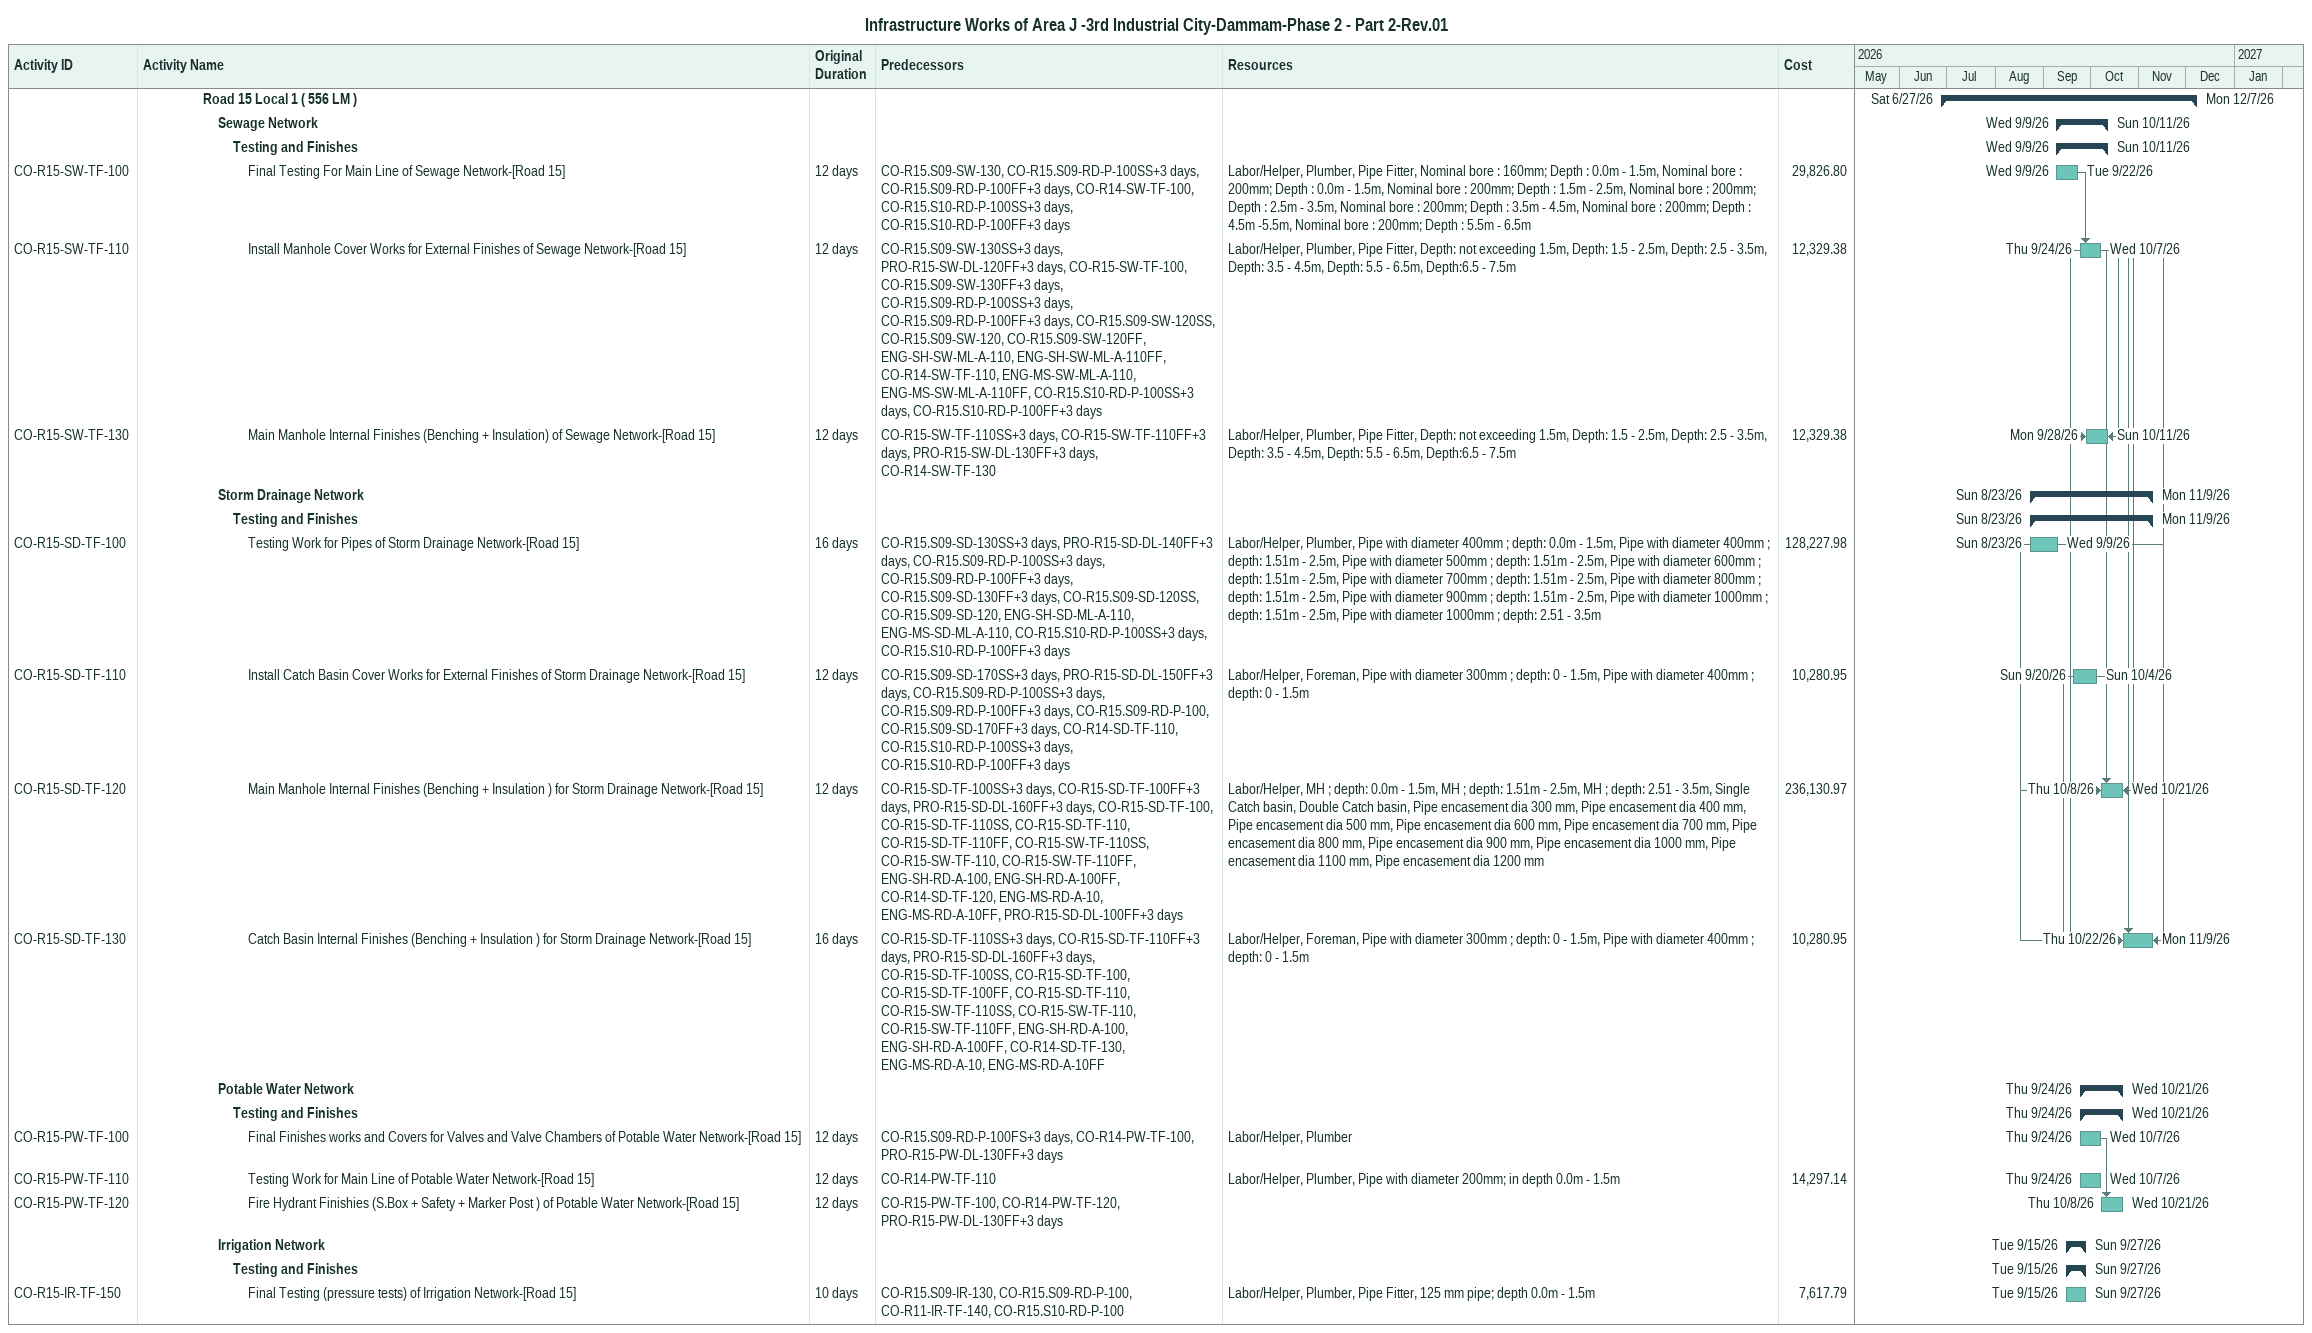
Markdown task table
Infrastructure Works of Area J -3rd Industrial City-Dammam-Phase 2 - Part 2-Rev.01

| ID | Level | Task | Original duration | Start | Finish | Predecessors | Resources | Cost |
|---|---|---|---|---|---|---|---|---|
|  | 5 | **Road 15 Local 1 ( 556 LM )** |  | 2026-06-27 | 2026-12-07 |  |  |  |
|  | 6 | **Sewage Network** |  | 2026-09-09 | 2026-10-11 |  |  |  |
|  | 7 | **Testing and Finishes** |  | 2026-09-09 | 2026-10-11 |  |  |  |
| CO-R15-SW-TF-100 | 8 | Final Testing For Main Line of Sewage Network-[Road 15] | 12d | 2026-09-09 | 2026-09-22 | CO-R15.S09-SW-130, CO-R15.S09-RD-P-100SS+3d, CO-R15.S09-RD-P-100FF+3d, CO-R14-SW-TF-100, CO-R15.S10-RD-P-100SS+3d, CO-R15.S10-RD-P-100FF+3d | Labor/Helper, Plumber, Pipe Fitter, Nominal bore : 160mm; Depth : 0.0m - 1.5m, Nominal bore : 200mm; Depth : 0.0m - 1.5m, Nominal bore : 200mm; Depth : 1.5m - 2.5m, Nominal bore : 200mm; Depth : 2.5m - 3.5m, Nominal bore : 200mm; Depth : 3.5m - 4.5m, Nominal bore : 200mm; Depth : 4.5m -5.5m, Nominal bore : 200mm; Depth : 5.5m - 6.5m | 29826.80 |
| CO-R15-SW-TF-110 | 8 | Install Manhole Cover Works for External Finishes of Sewage Network-[Road 15] | 12d | 2026-09-24 | 2026-10-07 | CO-R15.S09-SW-130SS+3d, PRO-R15-SW-DL-120FF+3d, CO-R15-SW-TF-100, CO-R15.S09-SW-130FF+3d, CO-R15.S09-RD-P-100SS+3d, CO-R15.S09-RD-P-100FF+3d, CO-R15.S09-SW-120SS, CO-R15.S09-SW-120, CO-R15.S09-SW-120FF, ENG-SH-SW-ML-A-110, ENG-SH-SW-ML-A-110FF, CO-R14-SW-TF-110, ENG-MS-SW-ML-A-110, ENG-MS-SW-ML-A-110FF, CO-R15.S10-RD-P-100SS+3d, CO-R15.S10-RD-P-100FF+3d | Labor/Helper, Plumber, Pipe Fitter, Depth: not exceeding 1.5m, Depth: 1.5 - 2.5m, Depth: 2.5 - 3.5m, Depth: 3.5 - 4.5m, Depth: 5.5 - 6.5m, Depth:6.5 - 7.5m | 12329.38 |
| CO-R15-SW-TF-130 | 8 | Main Manhole Internal Finishes (Benching + Insulation) of Sewage Network-[Road 15] | 12d | 2026-09-28 | 2026-10-11 | CO-R15-SW-TF-110SS+3d, CO-R15-SW-TF-110FF+3d, PRO-R15-SW-DL-130FF+3d, CO-R14-SW-TF-130 | Labor/Helper, Plumber, Pipe Fitter, Depth: not exceeding 1.5m, Depth: 1.5 - 2.5m, Depth: 2.5 - 3.5m, Depth: 3.5 - 4.5m, Depth: 5.5 - 6.5m, Depth:6.5 - 7.5m | 12329.38 |
|  | 6 | **Storm Drainage Network** |  | 2026-08-23 | 2026-11-09 |  |  |  |
|  | 7 | **Testing and Finishes** |  | 2026-08-23 | 2026-11-09 |  |  |  |
| CO-R15-SD-TF-100 | 8 | Testing Work for Pipes of Storm Drainage Network-[Road 15] | 16d | 2026-08-23 | 2026-09-09 | CO-R15.S09-SD-130SS+3d, PRO-R15-SD-DL-140FF+3d, CO-R15.S09-RD-P-100SS+3d, CO-R15.S09-RD-P-100FF+3d, CO-R15.S09-SD-130FF+3d, CO-R15.S09-SD-120SS, CO-R15.S09-SD-120, ENG-SH-SD-ML-A-110, ENG-MS-SD-ML-A-110, CO-R15.S10-RD-P-100SS+3d, CO-R15.S10-RD-P-100FF+3d | Labor/Helper, Plumber, Pipe with diameter 400mm ; depth: 0.0m - 1.5m, Pipe with diameter 400mm ; depth: 1.51m - 2.5m, Pipe with diameter 500mm ; depth: 1.51m - 2.5m, Pipe with diameter 600mm ; depth: 1.51m - 2.5m, Pipe with diameter 700mm ; depth: 1.51m - 2.5m, Pipe with diameter 800mm ; depth: 1.51m - 2.5m, Pipe with diameter 900mm ; depth: 1.51m - 2.5m, Pipe with diameter 1000mm ; depth: 1.51m - 2.5m, Pipe with diameter 1000mm ; depth: 2.51 - 3.5m | 128227.98 |
| CO-R15-SD-TF-110 | 8 | Install Catch Basin Cover Works for External Finishes of Storm Drainage Network-[Road 15] | 12d | 2026-09-20 | 2026-10-04 | CO-R15.S09-SD-170SS+3d, PRO-R15-SD-DL-150FF+3d, CO-R15.S09-RD-P-100SS+3d, CO-R15.S09-RD-P-100FF+3d, CO-R15.S09-RD-P-100, CO-R15.S09-SD-170FF+3d, CO-R14-SD-TF-110, CO-R15.S10-RD-P-100SS+3d, CO-R15.S10-RD-P-100FF+3d | Labor/Helper, Foreman, Pipe with diameter 300mm ; depth: 0 - 1.5m, Pipe with diameter 400mm ; depth: 0 - 1.5m | 10280.95 |
| CO-R15-SD-TF-120 | 8 | Main Manhole Internal Finishes (Benching + Insulation ) for Storm Drainage Network-[Road 15] | 12d | 2026-10-08 | 2026-10-21 | CO-R15-SD-TF-100SS+3d, CO-R15-SD-TF-100FF+3d, PRO-R15-SD-DL-160FF+3d, CO-R15-SD-TF-100, CO-R15-SD-TF-110SS, CO-R15-SD-TF-110, CO-R15-SD-TF-110FF, CO-R15-SW-TF-110SS, CO-R15-SW-TF-110, CO-R15-SW-TF-110FF, ENG-SH-RD-A-100, ENG-SH-RD-A-100FF, CO-R14-SD-TF-120, ENG-MS-RD-A-10, ENG-MS-RD-A-10FF, PRO-R15-SD-DL-100FF+3d | Labor/Helper, MH ; depth: 0.0m - 1.5m, MH ; depth: 1.51m - 2.5m, MH ; depth: 2.51 - 3.5m, Single Catch basin, Double Catch basin, Pipe encasement dia 300 mm, Pipe encasement dia 400 mm, Pipe encasement dia 500 mm, Pipe encasement dia 600 mm, Pipe encasement dia 700 mm, Pipe encasement dia 800 mm, Pipe encasement dia 900 mm, Pipe encasement dia 1000 mm, Pipe encasement dia 1100 mm, Pipe encasement dia 1200 mm | 236130.97 |
| CO-R15-SD-TF-130 | 8 | Catch Basin Internal Finishes (Benching + Insulation ) for Storm Drainage Network-[Road 15] | 16d | 2026-10-22 | 2026-11-09 | CO-R15-SD-TF-110SS+3d, CO-R15-SD-TF-110FF+3d, PRO-R15-SD-DL-160FF+3d, CO-R15-SD-TF-100SS, CO-R15-SD-TF-100, CO-R15-SD-TF-100FF, CO-R15-SD-TF-110, CO-R15-SW-TF-110SS, CO-R15-SW-TF-110, CO-R15-SW-TF-110FF, ENG-SH-RD-A-100, ENG-SH-RD-A-100FF, CO-R14-SD-TF-130, ENG-MS-RD-A-10, ENG-MS-RD-A-10FF | Labor/Helper, Foreman, Pipe with diameter 300mm ; depth: 0 - 1.5m, Pipe with diameter 400mm ; depth: 0 - 1.5m | 10280.95 |
|  | 6 | **Potable Water Network** |  | 2026-09-24 | 2026-10-21 |  |  |  |
|  | 7 | **Testing and Finishes** |  | 2026-09-24 | 2026-10-21 |  |  |  |
| CO-R15-PW-TF-100 | 8 | Final Finishes works and Covers for Valves and Valve Chambers of Potable Water Network-[Road 15] | 12d | 2026-09-24 | 2026-10-07 | CO-R15.S09-RD-P-100FS+3d, CO-R14-PW-TF-100, PRO-R15-PW-DL-130FF+3d | Labor/Helper, Plumber |  |
| CO-R15-PW-TF-110 | 8 | Testing Work for Main Line of Potable Water Network-[Road 15] | 12d | 2026-09-24 | 2026-10-07 | CO-R14-PW-TF-110 | Labor/Helper, Plumber, Pipe with diameter 200mm; in depth 0.0m - 1.5m | 14297.14 |
| CO-R15-PW-TF-120 | 8 | Fire Hydrant Finishies (S.Box + Safety + Marker Post ) of Potable Water Network-[Road 15] | 12d | 2026-10-08 | 2026-10-21 | CO-R15-PW-TF-100, CO-R14-PW-TF-120, PRO-R15-PW-DL-130FF+3d |  |  |
|  | 6 | **Irrigation Network** |  | 2026-09-15 | 2026-09-27 |  |  |  |
|  | 7 | **Testing and Finishes** |  | 2026-09-15 | 2026-09-27 |  |  |  |
| CO-R15-IR-TF-150 | 8 | Final Testing (pressure tests) of Irrigation Network-[Road 15] | 10d | 2026-09-15 | 2026-09-27 | CO-R15.S09-IR-130, CO-R15.S09-RD-P-100, CO-R11-IR-TF-140, CO-R15.S10-RD-P-100 | Labor/Helper, Plumber, Pipe Fitter, 125 mm pipe; depth 0.0m - 1.5m | 7617.79 |
